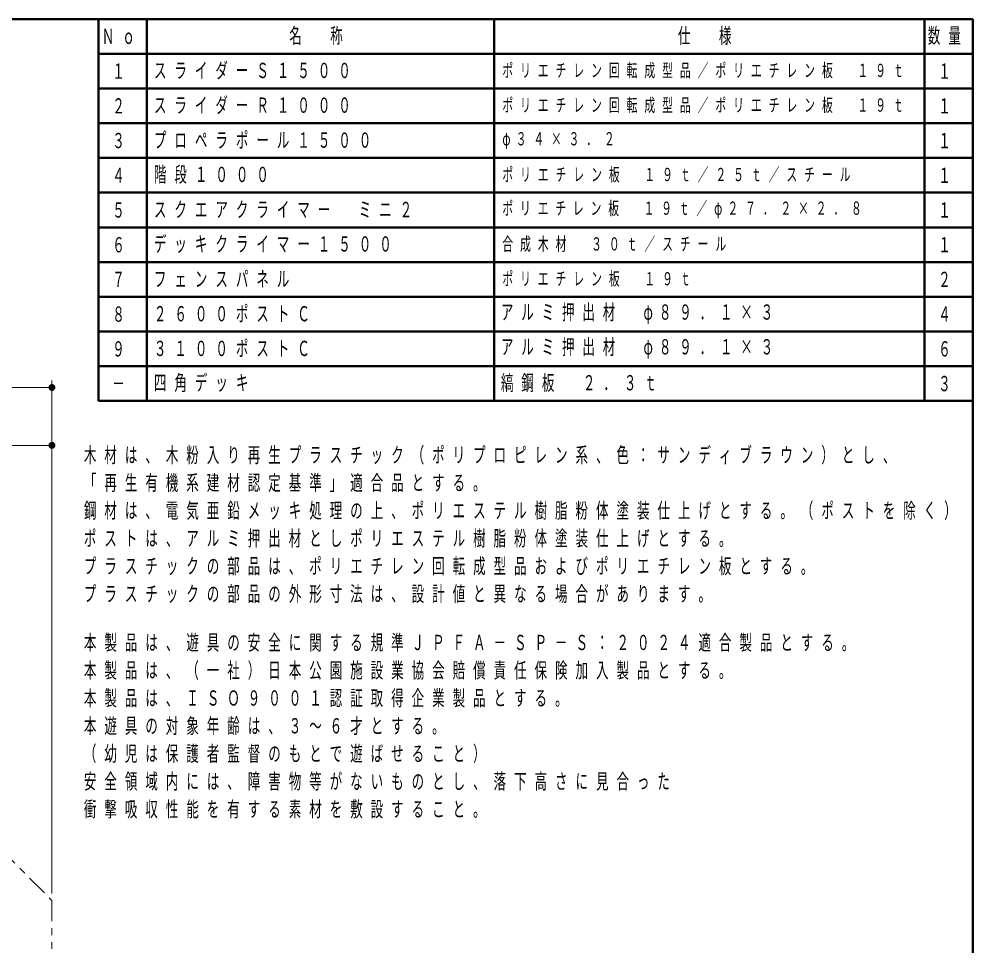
# Model space of a CAD drawing. Units: millimetres on the paper. Extents: x -385 to 0, y -594 to 267.
# Drawn here: x -137.4 to 0, y 133.5 to 267 of the extents above; entities that cross this region are included whole.
import ezdxf
from ezdxf.enums import TextEntityAlignment as Align

# ---------------------------------------------------------------- set-up
doc = ezdxf.new("R2010")
doc.units = ezdxf.units.MM
doc.linetypes.add('USER3', pattern=[8, 3, -1, 1, -1, 1, -1])
doc.layers.add('LY_1', color=140, linetype='Continuous', lineweight=50)
doc.styles.add('ＭＳ ゴシック', font='')
doc.styles.get('ＭＳ ゴシック').set_extended_font_data('MS Gothic')

# ---------------------------------------------------------------- blocks, each defined once
blk = doc.blocks.new('filled_dot')
at = {"color": 0, "linetype": 'Continuous', "lineweight": -2, "const_width": 1.25}
blk.add_lwpolyline([(-0.625, 0, 1), (0.625, 0, 1)], format="xyb", close=True, dxfattribs=at)

msp = doc.modelspace()

# ---------------------------------------------------------------- linework, layer by layer
at = {"layer": 'LY_1', "color": 7}
for p, q in [((0, 267), (-385, 267)), ((0, 0), (0, 267))]:
    msp.add_line(p, q, dxfattribs=at)
at = {"layer": 'LY_1'}
for p, q in [((-126, 267), (0, 267)), ((-126, 212), (-126, 267)), ((-119, 212), (-119, 267)), ((-69, 212), (-69, 267)), ((-7, 212), (-7, 267)), ((0, 212), (0, 267)), ((-126, 262), (0, 262)), ((-126, 257), (0, 257)), ((-126, 252), (0, 252)), ((-126, 247), (0, 247)), ((-126, 242), (0, 242)), ((-126, 237), (0, 237)), ((-126, 232), (0, 232)), ((-126, 227), (0, 227)), ((-126, 222), (0, 222)), ((-126, 217), (0, 217)), ((-126, 212), (0, 212))]:
    msp.add_line(p, q, dxfattribs=at)
at = {"layer": 'LY_1', "color": 7, "lineweight": 13}
for p, q in [((-132.694, 141.064), (-132.694, 214.934)), ((-357.545, 213.934), (-132.694, 213.934)), ((-162.694, 205.6), (-132.694, 205.6))]:
    msp.add_line(p, q, dxfattribs=at)
at = {"layer": 'LY_1', "color": 7, "linetype": 'USER3', "lineweight": 13}
msp.add_lwpolyline([(-132.694, 140.064), (-132.694, 102.518), (-152.05, 83.162), (-184.701, 83.162), (-191.656, 90.075), (-234.421, 90.075), (-240.467, 84.03), (-285.655, 84.03), (-307.357, 105.732), (-341.018, 105.732), (-357.545, 122.258), (-357.545, 159.039), (-341.018, 175.565), (-296.405, 175.565), (-281.455, 190.515), (-250.717, 190.515), (-249.524, 191.708), (-204.653, 191.708), (-190.175, 177.23), (-169.837, 177.23)], close=True, dxfattribs=at)

# ---------------------------------------------------------------- block references
at = {"layer": 'LY_1', "color": 7, "lineweight": 13, "xscale": 0.4, "yscale": 0.4, "rotation": 180}
for p in [(-132.694, 213.934), (-132.694, 205.6)]:
    msp.add_blockref('filled_dot', p, dxfattribs=at)

# ---------------------------------------------------------------- texts
at = {"layer": 'LY_1', "color": 7, "style": 'ＭＳ ゴシック', "width": 0.6}
for s, p in [('１', (-124, 259.5)), ('１', (-5, 259.5)), ('２', (-124, 254.5)), ('１', (-5, 254.5)), ('３', (-124, 249.5)), ('１', (-5, 249.5)), ('４', (-124, 244.5)), ('１', (-5, 244.5)), ('５', (-124, 239.5)), ('１', (-5, 239.5)), ('６', (-124, 234.5)), ('１', (-5, 234.5)), ('７', (-124, 229.5)), ('２', (-5, 229.5)), ('８', (-124, 224.5)), ('４', (-5, 224.5)), ('９', (-124, 219.5)), ('６', (-5, 219.5)), ('－', (-124, 214.5)), ('３', (-5, 214.5))]:
    msp.add_text(s, height=2.199, dxfattribs=at).set_placement(p, align=Align.MIDDLE_LEFT)
at = {"layer": 'LY_1', "color": 7, "style": 'ＭＳ ゴシック'}
for s, insert, char_height, attachment_point in [('\\T1.64;\\W0.6;Ｎｏ', (-125.5, 264.5), 2.199, 4), ('\\T1.64;\\W0.6;名\u3000称', (-98.5, 264.5), 2.199, 4), ('\\T1.64;\\W0.6;仕\u3000様', (-42.5, 264.5), 2.199, 4), ('\\T1.64;\\W0.6;数量', (-6.5, 264.5), 2.199, 4), ('\\T1.64;\\W0.6;スライダーＳ１５００', (-118, 259.5), 2.199, 4), ('\\T1.64;\\W0.6;ポリエチレン回転成型品／ポリエチレン板\u3000１９ｔ', (-67.8, 259.5), 1.906, 4), ('\\T1.64;\\W0.6;スライダーＲ１０００', (-118, 254.5), 2.199, 4), ('\\T1.64;\\W0.6;ポリエチレン回転成型品／ポリエチレン板\u3000１９ｔ', (-67.8, 254.5), 1.906, 4), ('\\T1.64;\\W0.6;プロペラポール１５００', (-118, 249.5), 2.199, 4), ('\\T1.63;\\W0.6;φ３４×３．２', (-67.8, 249.5), 1.906, 4), ('\\T1.64;\\W0.6;階段１０００', (-118, 244.5), 2.199, 4), ('\\T1.64;\\W0.6;ポリエチレン板\u3000１９ｔ／２５ｔ／スチール', (-67.8, 244.5), 1.906, 4), ('\\T1.64;\\W0.6;スクエアクライマー\u3000ミニ２', (-118, 239.5), 2.199, 4), ('\\T1.63;\\W0.6;ポリエチレン板\u3000１９ｔ／φ２７．２×２．８', (-67.8, 239.5), 1.906, 4), ('\\T1.64;\\W0.6;デッキクライマー１５００', (-118, 234.5), 2.199, 4), ('\\T1.64;\\W0.6;合成木材\u3000３０ｔ／スチール', (-67.8, 234.5), 1.906, 4), ('\\T1.64;\\W0.6;フェンスパネル', (-118, 229.5), 2.199, 4), ('\\T1.64;\\W0.6;ポリエチレン板\u3000１９ｔ', (-67.8, 229.5), 1.906, 4), ('\\T1.64;\\W0.6;２６００ポストＣ', (-118, 224.5), 2.199, 4), ('\\T1.63;\\W0.6;アルミ押出材\u3000φ８９．１×３', (-68, 224.5), 2.199, 4), ('\\T1.64;\\W0.6;３１００ポストＣ', (-118, 219.5), 2.199, 4), ('\\T1.63;\\W0.6;アルミ押出材\u3000φ８９．１×３', (-68, 219.5), 2.199, 4), ('\\T1.64;\\W0.6;四角デッキ', (-118, 214.5), 2.199, 4), ('\\T1.64;\\W0.6;縞鋼板\u3000２．３ｔ', (-68, 214.5), 2.199, 4), ('\\T1.64;\\W0.6;木材は、木粉入り再生プラスチック（ポリプロピレン系、色：サンディブラウン）とし、', (-128.09, 205.321), 2.199, 1), ('\\T1.64;\\W0.6;「再生有機系建材認定基準」適合品とする。', (-128.09, 201.321), 2.199, 1), ('\\T1.64;\\W0.6;鋼材は、電気亜鉛メッキ処理の上、ポリエステル樹脂粉体塗装仕上げとする。（ポストを除く）', (-128.09, 197.321), 2.199, 1), ('\\T1.64;\\W0.6;ポストは、アルミ押出材としポリエステル樹脂粉体塗装仕上げとする。', (-128.09, 193.321), 2.199, 1), ('\\T1.64;\\W0.6;プラスチックの部品は、ポリエチレン回転成型品およびポリエチレン板とする。', (-128.09, 189.321), 2.199, 1), ('\\T1.64;\\W0.6;プラスチックの部品の外形寸法は、設計値と異なる場合があります。', (-128.09, 185.321), 2.199, 1), ('\\T1.64;\\W0.6;本製品は、遊具の安全に関する規準ＪＰＦＡ－ＳＰ－Ｓ：２０２４適合製品とする。', (-128.09, 178.306), 2.199, 1), ('\\T1.64;\\W0.6;本製品は、（一社）日本公園施設業協会賠償責任保険加入製品とする。', (-128.09, 174.306), 2.199, 1), ('\\T1.64;\\W0.6;本製品は、ＩＳＯ９００１認証取得企業製品とする。', (-128.09, 170.306), 2.199, 1), ('\\T1.64;\\W0.6;本遊具の対象年齢は、３～６才とする。', (-128.09, 166.306), 2.199, 1), ('\\T1.64;\\W0.6;（幼児は保護者監督のもとで遊ばせること）', (-128.09, 162.306), 2.199, 1), ('\\T1.64;\\W0.6;安全領域内には、障害物等がないものとし、落下高さに見合った', (-128.09, 158.306), 2.199, 1), ('\\T1.64;\\W0.6;衝撃吸収性能を有する素材を敷設すること。', (-128.09, 154.306), 2.199, 1)]:
    msp.add_mtext(s, dxfattribs=dict(at, insert=insert, char_height=char_height, attachment_point=attachment_point))

doc.saveas('drawing.dxf')
